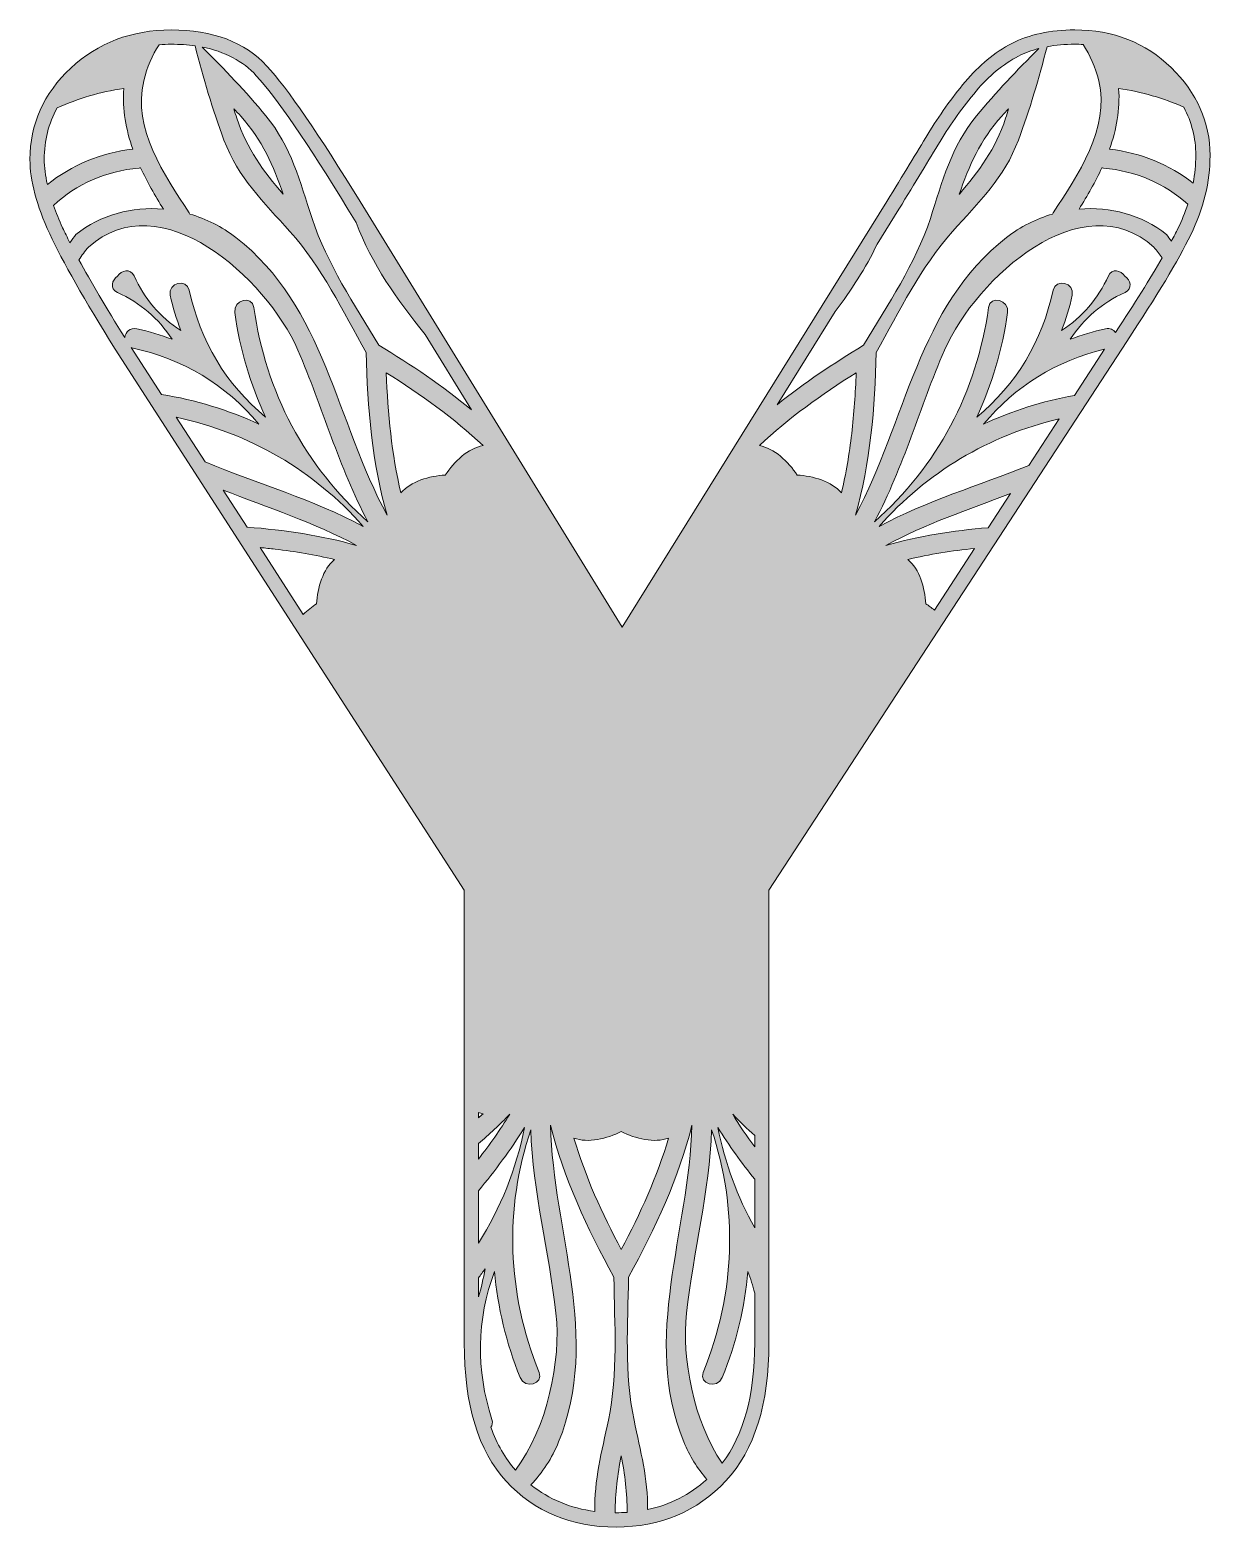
# Model space of a CAD drawing. Extents: x 43 to 2536, y -3058 to -41.
# Drawn here: x 604.9 to 935.1, y -2539.4 to -2120.6 of the extents above; entities that cross this region are included whole.
import ezdxf

# ---------------------------------------------------------------- set-up
doc = ezdxf.new("R2010")
doc.units = 0
doc.header["$MEASUREMENT"] = 0
doc.layers.add('Layer 1', color=7, linetype='Continuous', lineweight=0)

msp = doc.modelspace()

# ---------------------------------------------------------------- hatches: boundary and pattern name
at = {"layer": 'Layer 1', "true_color": 0xed1c24, "transparency": 33554687}
h = msp.add_hatch(color=240, dxfattribs=at)
h.dxf.hatch_style = 2
edge = h.paths.add_edge_path()
edge.add_spline(control_points=[(922.84, -2177.83), (915.95, -2172.31), (907.16, -2169.98), (898.4, -2170.75), (900.76, -2166.96), (902.96, -2163.11), (904.79, -2159.18), (904.93, -2159.2), (905.04, -2159.28), (905.2, -2159.29), (914.27, -2160.03), (922.37, -2163.62), (928.8, -2169.39), (928.06, -2171.66), (927.16, -2173.93), (926.06, -2176.19), (925.52, -2177.3), (924.91, -2178.48), (924.24, -2179.74), (923.8, -2179.09), (923.34, -2178.45), (922.84, -2177.83)], knot_values=[0, 0, 0, 0, 1, 1, 1, 2, 2, 2, 3, 3, 3, 4, 4, 4, 5, 5, 5, 6, 6, 6, 7, 7, 7, 7], degree=3, periodic=0)
edge = h.paths.add_edge_path()
edge.add_spline(control_points=[(908.6, -2205.21), (908.02, -2204.43), (907.06, -2203.92), (905.83, -2204.19), (902.41, -2204.93), (899.14, -2205.95), (895.96, -2207.14), (899.75, -2201.32), (904.87, -2196.97), (911.26, -2194.06), (913.48, -2193.05), (912.83, -2190.52), (911.19, -2189.48), (910.16, -2187.84), (907.62, -2187.19), (906.62, -2189.42), (903.7, -2195.81), (899.35, -2200.92), (893.53, -2204.72), (894.72, -2201.53), (895.74, -2198.26), (896.49, -2194.84), (897.23, -2191.38), (891.9, -2189.96), (891.14, -2193.45), (888.09, -2207.65), (880.87, -2219.76), (869.8, -2228.95), (874.04, -2219.83), (876.98, -2210.01), (878.43, -2199.64), (878.91, -2196.17), (873.59, -2194.73), (873.09, -2198.25), (869.79, -2221.95), (858.7, -2242.77), (841.19, -2258.19), (849.35, -2242.95), (853.82, -2226.14), (860.77, -2210.21), (869.72, -2189.72), (899.5, -2163.34), (919.3, -2181.37), (920.2, -2182.35), (920.98, -2183.36), (921.66, -2184.39), (918.34, -2190.18), (913.97, -2197.15), (908.6, -2205.21)], knot_values=[0, 0, 0, 0, 1, 1, 1, 2, 2, 2, 3, 3, 3, 4, 4, 4, 5, 5, 5, 6, 6, 6, 7, 7, 7, 8, 8, 8, 9, 9, 9, 10, 10, 10, 11, 11, 11, 12, 12, 12, 13, 13, 13, 14, 14, 14, 15, 15, 15, 16, 16, 16, 16], degree=3, periodic=0)
edge = h.paths.add_edge_path()
edge.add_spline(control_points=[(871.72, -2230.87), (880.54, -2220.25), (892.06, -2213.18), (905.53, -2209.93), (905.53, -2209.93), (897.09, -2222.87), (897.09, -2222.87), (888.17, -2224.46), (879.68, -2227.17), (871.72, -2230.87)], knot_values=[0, 0, 0, 0, 1, 1, 1, 2, 2, 2, 3, 3, 3, 3], degree=3, periodic=0)
edge = h.paths.add_edge_path()
edge.add_spline(control_points=[(842.49, -2259.49), (855.79, -2244.38), (873.11, -2234.07), (892.83, -2229.4), (892.83, -2229.4), (884.32, -2242.46), (884.32, -2242.46), (870.26, -2248.05), (855.77, -2252.36), (842.49, -2259.49)], knot_values=[0, 0, 0, 0, 1, 1, 1, 2, 2, 2, 3, 3, 3, 3], degree=3, periodic=0)
edge = h.paths.add_edge_path()
edge.add_spline(control_points=[(844.33, -2264.83), (855.36, -2258.84), (867.46, -2254.8), (879.22, -2250.28), (879.22, -2250.28), (872.98, -2259.85), (872.98, -2259.85), (863.19, -2260.69), (853.51, -2262.2), (844.33, -2264.83)], knot_values=[0, 0, 0, 0, 1, 1, 1, 2, 2, 2, 3, 3, 3, 3], degree=3, periodic=0)
edge = h.paths.add_edge_path()
edge.add_spline(control_points=[(855.55, -2281.14), (855.33, -2276.69), (853.76, -2271.43), (850.53, -2268.74), (856.6, -2267.29), (862.87, -2266.31), (869.2, -2265.65), (869.2, -2265.65), (857.95, -2282.91), (857.95, -2282.91), (857.17, -2282.26), (856.36, -2281.66), (855.55, -2281.14)], knot_values=[0, 0, 0, 0, 1, 1, 1, 2, 2, 2, 3, 3, 3, 4, 4, 4, 4], degree=3, periodic=0)
edge = h.paths.add_edge_path()
edge.add_spline(control_points=[(807.67, -2455.65), (802.83, -2446.99), (799.35, -2437.58), (797.37, -2427.64), (800.49, -2432.69), (804, -2437.46), (807.67, -2442.11), (807.67, -2442.11), (807.67, -2455.65), (807.67, -2455.65)], knot_values=[0, 0, 0, 0, 1, 1, 1, 2, 2, 2, 3, 3, 3, 3], degree=3, periodic=0)
edge = h.paths.add_edge_path()
edge.add_spline(control_points=[(770.34, -2519.44), (771.33, -2524.66), (772.08, -2529.86), (771.99, -2535.26), (770.98, -2535.32), (769.95, -2535.37), (768.91, -2535.37), (768.84, -2535.37), (768.76, -2535.37), (768.69, -2535.37), (768.58, -2529.93), (769.34, -2524.69), (770.34, -2519.44)], knot_values=[0, 0, 0, 0, 1, 1, 1, 2, 2, 2, 3, 3, 3, 4, 4, 4, 4], degree=3, periodic=0)
edge = h.paths.add_edge_path()
edge.add_spline(control_points=[(745.07, -2527.54), (748.3, -2524.13), (750.99, -2520.1), (752.84, -2515.54), (764.73, -2486.37), (751.28, -2456.8), (750.56, -2426.99), (754.19, -2441.6), (760.83, -2455.93), (768.28, -2469.45), (768.47, -2482.88), (769.5, -2496.23), (766.74, -2509.49), (764.91, -2518.33), (762.7, -2526.28), (762.99, -2534.99), (756.12, -2534.1), (750.13, -2531.6), (745.07, -2527.54)], knot_values=[0, 0, 0, 0, 1, 1, 1, 2, 2, 2, 3, 3, 3, 4, 4, 4, 5, 5, 5, 6, 6, 6, 6], degree=3, periodic=0)
edge = h.paths.add_edge_path()
edge.add_spline(control_points=[(734.16, -2509.29), (729.7, -2495.47), (729.9, -2481.36), (734.9, -2467.88), (735.77, -2477.89), (738.15, -2487.87), (742.07, -2497.57), (743.4, -2500.82), (748.73, -2499.4), (747.39, -2496.1), (738.4, -2473.92), (737.59, -2450.36), (745.05, -2428.25), (745.6, -2445.52), (750.14, -2462.32), (752.08, -2479.58), (753.57, -2492.84), (749.68, -2511.64), (740.74, -2523.42), (737.87, -2520.18), (735.58, -2516.19), (733.9, -2511.47), (734.29, -2510.91), (734.44, -2510.17), (734.16, -2509.29)], knot_values=[0, 0, 0, 0, 1, 1, 1, 2, 2, 2, 3, 3, 3, 4, 4, 4, 5, 5, 5, 6, 6, 6, 7, 7, 7, 8, 8, 8, 8], degree=3, periodic=0)
edge = h.paths.add_edge_path()
edge.add_spline(control_points=[(673.53, -2265.86), (679.16, -2266.51), (684.73, -2267.44), (690.14, -2268.74), (686.92, -2271.43), (685.34, -2276.69), (685.13, -2281.14), (683.85, -2281.96), (682.58, -2282.96), (681.42, -2284.09), (681.42, -2284.09), (669.39, -2265.43), (669.39, -2265.43), (670.77, -2265.56), (672.15, -2265.7), (673.53, -2265.86)], knot_values=[0, 0, 0, 0, 1, 1, 1, 2, 2, 2, 3, 3, 3, 4, 4, 4, 5, 5, 5, 5], degree=3, periodic=0)
edge = h.paths.add_edge_path()
edge.add_spline(control_points=[(696.34, -2264.83), (686.53, -2262.02), (676.15, -2260.49), (665.68, -2259.69), (665.68, -2259.69), (658.99, -2249.32), (658.99, -2249.32), (671.51, -2254.25), (684.54, -2258.42), (696.34, -2264.83)], knot_values=[0, 0, 0, 0, 1, 1, 1, 2, 2, 2, 3, 3, 3, 3], degree=3, periodic=0)
edge = h.paths.add_edge_path()
edge.add_spline(control_points=[(698.19, -2259.49), (684.13, -2251.95), (668.74, -2247.56), (653.93, -2241.47), (653.93, -2241.47), (645.85, -2228.95), (645.85, -2228.95), (666.4, -2233.39), (684.44, -2243.87), (698.19, -2259.49)], knot_values=[0, 0, 0, 0, 1, 1, 1, 2, 2, 2, 3, 3, 3, 3], degree=3, periodic=0)
edge = h.paths.add_edge_path()
edge.add_spline(control_points=[(621.37, -2181.37), (641.18, -2163.34), (670.95, -2189.72), (679.9, -2210.21), (686.85, -2226.14), (691.32, -2242.95), (699.49, -2258.19), (681.97, -2242.77), (670.89, -2221.95), (667.59, -2198.25), (667.1, -2194.73), (661.77, -2196.17), (662.24, -2199.64), (663.69, -2210.01), (666.63, -2219.83), (670.87, -2228.95), (659.8, -2219.76), (652.58, -2207.65), (649.53, -2193.45), (648.77, -2189.96), (643.44, -2191.38), (644.19, -2194.84), (644.93, -2198.26), (645.95, -2201.53), (647.14, -2204.72), (641.32, -2200.92), (636.97, -2195.81), (634.06, -2189.42), (633.05, -2187.19), (630.52, -2187.84), (629.48, -2189.48), (627.84, -2190.52), (627.19, -2193.05), (629.42, -2194.06), (635.81, -2196.97), (640.92, -2201.32), (644.72, -2207.14), (641.53, -2205.95), (638.26, -2204.93), (634.84, -2204.19), (632.97, -2203.78), (631.7, -2205.16), (631.48, -2206.63), (626.25, -2198.26), (621.97, -2191), (618.67, -2184.93), (619.43, -2183.71), (620.32, -2182.52), (621.37, -2181.37)], knot_values=[0, 0, 0, 0, 1, 1, 1, 2, 2, 2, 3, 3, 3, 4, 4, 4, 5, 5, 5, 6, 6, 6, 7, 7, 7, 8, 8, 8, 9, 9, 9, 10, 10, 10, 11, 11, 11, 12, 12, 12, 13, 13, 13, 14, 14, 14, 15, 15, 15, 16, 16, 16, 16], degree=3, periodic=0)
edge = h.paths.add_edge_path()
edge.add_spline(control_points=[(635.48, -2159.29), (635.63, -2159.28), (635.74, -2159.2), (635.89, -2159.18), (637.72, -2163.11), (639.92, -2166.96), (642.28, -2170.75), (633.51, -2169.98), (624.72, -2172.31), (617.83, -2177.83), (617.23, -2178.58), (616.67, -2179.36), (616.15, -2180.15), (615.39, -2178.66), (614.7, -2177.26), (614.1, -2175.96), (613.09, -2173.79), (612.25, -2171.71), (611.53, -2169.71), (618.01, -2163.76), (626.24, -2160.04), (635.48, -2159.29)], knot_values=[0, 0, 0, 0, 1, 1, 1, 2, 2, 2, 3, 3, 3, 4, 4, 4, 5, 5, 5, 6, 6, 6, 7, 7, 7, 7], degree=3, periodic=0)
edge = h.paths.add_edge_path()
edge.add_spline(control_points=[(659.22, -2151.43), (663.17, -2161.99), (670.33, -2168.79), (677.64, -2176.98), (686.67, -2187.08), (692.43, -2199.16), (699, -2210.88), (699.31, -2226.26), (700.71, -2241.92), (704.83, -2256.34), (690.63, -2230.19), (687.41, -2197.97), (662.58, -2178.69), (658.64, -2175.63), (654.22, -2173.45), (649.65, -2172.13), (649.6, -2172.01), (649.54, -2171.89), (649.46, -2171.77), (642.66, -2161.32), (633.55, -2148.08), (636.78, -2134.86), (637.7, -2131.09), (639.17, -2127.71), (641.09, -2124.76), (642.19, -2124.68), (643.3, -2124.63), (644.43, -2124.63), (646.8, -2124.63), (649.04, -2124.79), (651.15, -2125.09), (653.46, -2134.01), (656, -2142.83), (659.22, -2151.43)], knot_values=[0, 0, 0, 0, 1, 1, 1, 2, 2, 2, 3, 3, 3, 4, 4, 4, 5, 5, 5, 6, 6, 6, 7, 7, 7, 8, 8, 8, 9, 9, 9, 10, 10, 10, 11, 11, 11, 11], degree=3, periodic=0)
edge = h.paths.add_edge_path()
edge.add_spline(control_points=[(675.79, -2166.57), (675.79, -2166.57), (675.75, -2166.52), (675.75, -2166.52), (670.41, -2160.32), (665.57, -2153.86), (662.8, -2145.35), (662.52, -2144.46), (662.27, -2143.57), (661.99, -2142.68), (662.62, -2143.36), (663.28, -2144.02), (663.9, -2144.71), (669.91, -2151.38), (673.08, -2158.82), (675.79, -2166.57)], knot_values=[0, 0, 0, 0, 1, 1, 1, 2, 2, 2, 3, 3, 3, 4, 4, 4, 5, 5, 5, 5], degree=3, periodic=0)
edge = h.paths.add_edge_path()
edge.add_spline(control_points=[(730.42, -2459.99), (730.42, -2459.99), (730.42, -2445.34), (730.42, -2445.34), (735.03, -2439.66), (739.45, -2433.87), (743.3, -2427.64), (740.98, -2439.27), (736.62, -2450.16), (730.42, -2459.99)], knot_values=[0, 0, 0, 0, 1, 1, 1, 2, 2, 2, 3, 3, 3, 3], degree=3, periodic=0)
edge = h.paths.add_edge_path()
edge.add_spline(control_points=[(730.42, -2469.69), (731.04, -2468.86), (731.66, -2468.02), (732.26, -2467.17), (731.8, -2469.85), (731.19, -2472.45), (730.42, -2474.99), (730.42, -2474.99), (730.42, -2469.69), (730.42, -2469.69)], knot_values=[0, 0, 0, 0, 1, 1, 1, 2, 2, 2, 3, 3, 3, 3], degree=3, periodic=0)
edge = h.paths.add_edge_path()
edge.add_spline(control_points=[(731.68, -2423.78), (731.27, -2424.17), (730.84, -2424.54), (730.42, -2424.93), (730.42, -2424.93), (730.42, -2423.46), (730.42, -2423.46), (730.84, -2423.59), (731.26, -2423.71), (731.68, -2423.78)], knot_values=[0, 0, 0, 0, 1, 1, 1, 2, 2, 2, 3, 3, 3, 3], degree=3, periodic=0)
edge = h.paths.add_edge_path()
edge.add_spline(control_points=[(708.74, -2250.14), (706.15, -2239.32), (705.03, -2227.88), (704.62, -2216.5), (714.26, -2222.55), (723.6, -2229.24), (731.68, -2236.89), (727.55, -2237.61), (723.55, -2241.38), (721.14, -2245.13), (716.69, -2245.34), (711.43, -2246.92), (708.74, -2250.14)], knot_values=[0, 0, 0, 0, 1, 1, 1, 2, 2, 2, 3, 3, 3, 4, 4, 4, 4], degree=3, periodic=0)
edge = h.paths.add_edge_path()
edge.add_spline(control_points=[(730.42, -2432.13), (733.47, -2429.51), (736.4, -2426.78), (739.15, -2423.93), (736.5, -2428.26), (733.54, -2432.4), (730.42, -2436.45), (730.42, -2436.45), (730.42, -2432.13), (730.42, -2432.13)], knot_values=[0, 0, 0, 0, 1, 1, 1, 2, 2, 2, 3, 3, 3, 3], degree=3, periodic=0)
edge = h.paths.add_edge_path()
edge.add_spline(control_points=[(783.58, -2430.58), (780.41, -2441.25), (775.67, -2451.73), (770.34, -2461.78), (765.01, -2451.73), (760.26, -2441.25), (757.09, -2430.58), (761.03, -2432.03), (766.39, -2430.77), (770.34, -2428.74), (774.29, -2430.77), (779.64, -2432.03), (783.58, -2430.58)], knot_values=[0, 0, 0, 0, 1, 1, 1, 2, 2, 2, 3, 3, 3, 4, 4, 4, 4], degree=3, periodic=0)
edge = h.paths.add_edge_path()
edge.add_spline(control_points=[(864.88, -2166.57), (867.6, -2158.82), (870.77, -2151.38), (876.77, -2144.71), (877.4, -2144.02), (878.06, -2143.36), (878.68, -2142.68), (878.4, -2143.57), (878.15, -2144.46), (877.87, -2145.35), (875.1, -2153.86), (870.26, -2160.32), (864.92, -2166.52), (864.92, -2166.52), (864.88, -2166.57), (864.88, -2166.57)], knot_values=[0, 0, 0, 0, 1, 1, 1, 2, 2, 2, 3, 3, 3, 4, 4, 4, 5, 5, 5, 5], degree=3, periodic=0)
edge = h.paths.add_edge_path()
edge.add_spline(control_points=[(834.81, -2233.53), (834.16, -2239.16), (833.23, -2244.73), (831.93, -2250.14), (829.24, -2246.92), (823.98, -2245.34), (819.54, -2245.13), (817.12, -2241.38), (813.12, -2237.61), (809, -2236.89), (817.07, -2229.24), (826.42, -2222.55), (836.06, -2216.5), (835.86, -2222.19), (835.46, -2227.89), (834.81, -2233.53)], knot_values=[0, 0, 0, 0, 1, 1, 1, 2, 2, 2, 3, 3, 3, 4, 4, 4, 5, 5, 5, 5], degree=3, periodic=0)
edge = h.paths.add_edge_path()
edge.add_spline(control_points=[(903.9, -2134.86), (907.12, -2148.08), (898.01, -2161.32), (891.21, -2171.77), (891.13, -2171.89), (891.08, -2172.01), (891.02, -2172.13), (886.45, -2173.45), (882.04, -2175.63), (878.1, -2178.69), (853.27, -2197.97), (850.04, -2230.19), (835.84, -2256.34), (839.97, -2241.92), (841.36, -2226.26), (841.68, -2210.88), (848.24, -2199.16), (854.01, -2187.08), (863.04, -2176.98), (870.34, -2168.79), (877.5, -2161.99), (881.45, -2151.43), (884.64, -2142.9), (887.17, -2134.15), (889.47, -2125.31), (891.86, -2124.87), (894.44, -2124.63), (897.21, -2124.63), (898, -2124.63), (898.77, -2124.66), (899.54, -2124.7), (901.48, -2127.66), (902.97, -2131.06), (903.9, -2134.86)], knot_values=[0, 0, 0, 0, 1, 1, 1, 2, 2, 2, 3, 3, 3, 4, 4, 4, 5, 5, 5, 6, 6, 6, 7, 7, 7, 8, 8, 8, 9, 9, 9, 10, 10, 10, 11, 11, 11, 11], degree=3, periodic=0)
edge = h.paths.add_edge_path()
edge.add_spline(control_points=[(841.93, -2180.54), (841.93, -2180.54), (848.04, -2170.72), (848.04, -2170.72), (852.59, -2163.25), (856.43, -2156.95), (859.53, -2151.84), (862.56, -2146.85), (865.96, -2142.1), (869.61, -2137.73), (873.16, -2133.49), (877.14, -2130.2), (881.45, -2127.96), (883.18, -2127.06), (885.1, -2126.35), (887.17, -2125.81), (881.06, -2131.85), (875.16, -2138.05), (869.72, -2144.66), (862.56, -2153.35), (860.24, -2162.94), (856.81, -2173.37), (852.55, -2186.25), (844.99, -2197.28), (838.11, -2208.83), (829.76, -2213.88), (821.54, -2219.36), (813.97, -2225.45), (813.97, -2225.45), (830.19, -2199.39), (830.19, -2199.39), (834.68, -2193.42), (838.77, -2187.24), (841.93, -2180.54)], knot_values=[0, 0, 0, 0, 1, 1, 1, 2, 2, 2, 3, 3, 3, 4, 4, 4, 5, 5, 5, 6, 6, 6, 7, 7, 7, 8, 8, 8, 9, 9, 9, 10, 10, 10, 11, 11, 11, 11], degree=3, periodic=0)
edge = h.paths.add_edge_path()
edge.add_spline(control_points=[(668.26, -2133.42), (673.89, -2139.58), (682.51, -2152.14), (693.89, -2170.73), (693.89, -2170.73), (696.23, -2174.53), (696.23, -2174.53), (700.48, -2186.13), (707.68, -2196.1), (715.48, -2205.79), (715.48, -2205.79), (728.47, -2226.9), (728.47, -2226.9), (720.43, -2220.23), (711.57, -2214.27), (702.56, -2208.83), (695.68, -2197.28), (688.12, -2186.25), (683.87, -2173.37), (680.43, -2162.94), (678.11, -2153.35), (670.95, -2144.66), (665.4, -2137.91), (659.35, -2131.58), (653.1, -2125.42), (659.44, -2126.65), (664.52, -2129.32), (668.26, -2133.42)], knot_values=[0, 0, 0, 0, 1, 1, 1, 2, 2, 2, 3, 3, 3, 4, 4, 4, 5, 5, 5, 6, 6, 6, 7, 7, 7, 8, 8, 8, 9, 9, 9, 9], degree=3, periodic=0)
edge = h.paths.add_edge_path()
edge.add_spline(control_points=[(608.95, -2156.83), (608.95, -2151.55), (610.15, -2146.78), (612.58, -2142.43), (618.36, -2139.79), (624.59, -2137.95), (631.19, -2136.99), (630.74, -2142.88), (631.8, -2148.52), (633.75, -2153.96), (624.74, -2155.01), (616.55, -2158.44), (609.82, -2163.88), (609.25, -2161.35), (608.95, -2159), (608.95, -2156.83)], knot_values=[0, 0, 0, 0, 1, 1, 1, 2, 2, 2, 3, 3, 3, 4, 4, 4, 5, 5, 5, 5], degree=3, periodic=0)
edge = h.paths.add_edge_path()
edge.add_spline(control_points=[(633.29, -2209.48), (633.35, -2209.49), (633.39, -2209.52), (633.45, -2209.53), (647.65, -2212.58), (659.76, -2219.8), (668.95, -2230.87), (660.45, -2226.92), (651.33, -2224.11), (641.74, -2222.58), (641.74, -2222.58), (633.29, -2209.48), (633.29, -2209.48)], knot_values=[0, 0, 0, 0, 1, 1, 1, 2, 2, 2, 3, 3, 3, 4, 4, 4, 4], degree=3, periodic=0)
edge = h.paths.add_edge_path()
edge.add_spline(control_points=[(777.7, -2534.48), (777.89, -2525.96), (775.73, -2518.15), (773.93, -2509.49), (771.17, -2496.23), (772.21, -2482.88), (772.39, -2469.45), (779.84, -2455.93), (786.48, -2441.6), (790.12, -2426.99), (789.39, -2456.8), (775.94, -2486.37), (787.84, -2515.54), (789.43, -2519.47), (791.64, -2522.99), (794.29, -2526.07), (789.54, -2530.34), (783.99, -2533.15), (777.7, -2534.48)], knot_values=[0, 0, 0, 0, 1, 1, 1, 2, 2, 2, 3, 3, 3, 4, 4, 4, 5, 5, 5, 6, 6, 6, 6], degree=3, periodic=0)
edge = h.paths.add_edge_path()
edge.add_spline(control_points=[(807.67, -2487.85), (807.67, -2502.43), (804.6, -2513.72), (798.56, -2521.5), (790.6, -2509.68), (787.18, -2492.15), (788.59, -2479.58), (790.53, -2462.32), (795.08, -2445.52), (795.62, -2428.25), (803.08, -2450.36), (802.28, -2473.92), (793.29, -2496.1), (791.95, -2499.4), (797.28, -2500.82), (798.6, -2497.57), (802.53, -2487.87), (804.9, -2477.89), (805.78, -2467.88), (806.52, -2469.88), (807.14, -2471.89), (807.67, -2473.91), (807.67, -2473.91), (807.67, -2487.85), (807.67, -2487.85)], knot_values=[0, 0, 0, 0, 1, 1, 1, 2, 2, 2, 3, 3, 3, 4, 4, 4, 5, 5, 5, 6, 6, 6, 7, 7, 7, 8, 8, 8, 8], degree=3, periodic=0)
edge = h.paths.add_edge_path()
edge.add_spline(control_points=[(807.67, -2433.02), (805.5, -2430.07), (803.43, -2427.05), (801.52, -2423.93), (803.49, -2425.97), (805.54, -2427.94), (807.67, -2429.86), (807.67, -2429.86), (807.67, -2433.02), (807.67, -2433.02)], knot_values=[0, 0, 0, 0, 1, 1, 1, 2, 2, 2, 3, 3, 3, 3], degree=3, periodic=0)
edge = h.paths.add_edge_path()
edge.add_spline(control_points=[(930.33, -2163.46), (923.7, -2158.26), (915.7, -2154.99), (906.92, -2153.96), (908.87, -2148.52), (909.93, -2142.88), (909.48, -2136.99), (915.94, -2137.93), (922.04, -2139.7), (927.71, -2142.25), (929.94, -2146.4), (931.05, -2150.86), (931.05, -2155.73), (931.05, -2158.29), (930.81, -2160.87), (930.33, -2163.46)], knot_values=[0, 0, 0, 0, 1, 1, 1, 2, 2, 2, 3, 3, 3, 4, 4, 4, 5, 5, 5, 5], degree=3, periodic=0)
edge = h.paths.add_edge_path()
edge.add_spline(control_points=[(924.19, -2131.18), (916.99, -2124.18), (907.92, -2120.63), (897.21, -2120.63), (890.36, -2120.63), (884.43, -2121.9), (879.6, -2124.41), (874.83, -2126.9), (870.43, -2130.51), (866.54, -2135.16), (862.76, -2139.69), (859.25, -2144.6), (856.11, -2149.77), (853.01, -2154.88), (849.18, -2161.17), (844.63, -2168.63), (844.63, -2168.63), (770.56, -2287.63), (770.56, -2287.63), (770.56, -2287.63), (697.3, -2168.64), (697.3, -2168.64), (685.79, -2149.83), (677.01, -2137.07), (671.21, -2130.72), (665.1, -2124.02), (656.09, -2120.63), (644.43, -2120.63), (633.38, -2120.63), (623.95, -2124.22), (616.39, -2131.29), (608.8, -2138.4), (604.95, -2146.99), (604.95, -2156.83), (604.95, -2162.75), (606.81, -2169.75), (610.47, -2177.64), (614.05, -2185.35), (620.21, -2196.2), (628.8, -2209.89), (628.8, -2209.89), (726.42, -2361.23), (726.42, -2361.23), (726.42, -2361.23), (726.42, -2487.85), (726.42, -2487.85), (726.42, -2505.08), (730.37, -2518.1), (738.16, -2526.55), (746, -2535.06), (756.35, -2539.37), (768.91, -2539.37), (781.28, -2539.37), (791.62, -2535.01), (799.64, -2526.42), (807.62, -2517.87), (811.67, -2504.89), (811.67, -2487.85), (811.67, -2487.85), (811.67, -2361.23), (811.67, -2361.23), (811.67, -2361.23), (911.74, -2207.73), (911.74, -2207.73), (920.14, -2195.12), (926.17, -2185.1), (929.65, -2177.95), (933.24, -2170.59), (935.05, -2163.11), (935.05, -2155.73), (935.05, -2146.46), (931.4, -2138.2), (924.19, -2131.18)], knot_values=[0, 0, 0, 0, 1, 1, 1, 2, 2, 2, 3, 3, 3, 4, 4, 4, 5, 5, 5, 6, 6, 6, 7, 7, 7, 8, 8, 8, 9, 9, 9, 10, 10, 10, 11, 11, 11, 12, 12, 12, 13, 13, 13, 14, 14, 14, 15, 15, 15, 16, 16, 16, 17, 17, 17, 18, 18, 18, 19, 19, 19, 20, 20, 20, 21, 21, 21, 22, 22, 22, 23, 23, 23, 24, 24, 24, 24], degree=3, periodic=0)

# ---------------------------------------------------------------- linework, layer by layer
at = {"layer": 'Layer 1'}
for points, knots in [([(924.19, -2131.18), (916.99, -2124.18), (907.92, -2120.63), (897.21, -2120.63), (890.36, -2120.63), (884.43, -2121.9), (879.6, -2124.41), (874.83, -2126.9), (870.43, -2130.51), (866.54, -2135.16), (862.76, -2139.69), (859.25, -2144.6), (856.11, -2149.77), (853.01, -2154.88), (849.18, -2161.17), (844.63, -2168.63), (844.63, -2168.63), (770.56, -2287.63), (770.56, -2287.63), (770.56, -2287.63), (697.3, -2168.64), (697.3, -2168.64), (685.79, -2149.83), (677.01, -2137.07), (671.21, -2130.72), (665.1, -2124.02), (656.09, -2120.63), (644.43, -2120.63), (633.38, -2120.63), (623.95, -2124.22), (616.39, -2131.29), (608.8, -2138.4), (604.95, -2146.99), (604.95, -2156.83), (604.95, -2162.75), (606.81, -2169.75), (610.47, -2177.64), (614.05, -2185.35), (620.21, -2196.2), (628.8, -2209.89), (628.8, -2209.89), (726.42, -2361.23), (726.42, -2361.23), (726.42, -2361.23), (726.42, -2487.85), (726.42, -2487.85), (726.42, -2505.08), (730.37, -2518.1), (738.16, -2526.55), (746, -2535.06), (756.35, -2539.37), (768.91, -2539.37), (781.28, -2539.37), (791.62, -2535.01), (799.64, -2526.42), (807.62, -2517.87), (811.67, -2504.89), (811.67, -2487.85), (811.67, -2487.85), (811.67, -2361.23), (811.67, -2361.23), (811.67, -2361.23), (911.74, -2207.73), (911.74, -2207.73), (920.14, -2195.12), (926.17, -2185.1), (929.65, -2177.95), (933.24, -2170.59), (935.05, -2163.11), (935.05, -2155.73), (935.05, -2146.46), (931.4, -2138.2), (924.19, -2131.18)], [0, 0, 0, 0, 1, 1, 1, 2, 2, 2, 3, 3, 3, 4, 4, 4, 5, 5, 5, 6, 6, 6, 7, 7, 7, 8, 8, 8, 9, 9, 9, 10, 10, 10, 11, 11, 11, 12, 12, 12, 13, 13, 13, 14, 14, 14, 15, 15, 15, 16, 16, 16, 17, 17, 17, 18, 18, 18, 19, 19, 19, 20, 20, 20, 21, 21, 21, 22, 22, 22, 23, 23, 23, 24, 24, 24, 24]), ([(659.22, -2151.43), (663.17, -2161.99), (670.33, -2168.79), (677.64, -2176.98), (686.67, -2187.08), (692.43, -2199.16), (699, -2210.88), (699.31, -2226.26), (700.71, -2241.92), (704.83, -2256.34), (690.63, -2230.19), (687.41, -2197.97), (662.58, -2178.69), (658.64, -2175.63), (654.22, -2173.45), (649.65, -2172.13), (649.6, -2172.01), (649.54, -2171.89), (649.46, -2171.77), (642.66, -2161.32), (633.55, -2148.08), (636.78, -2134.86), (637.7, -2131.09), (639.17, -2127.71), (641.09, -2124.76), (642.19, -2124.68), (643.3, -2124.63), (644.43, -2124.63), (646.8, -2124.63), (649.04, -2124.79), (651.15, -2125.09), (653.46, -2134.01), (656, -2142.83), (659.22, -2151.43)], [0, 0, 0, 0, 1, 1, 1, 2, 2, 2, 3, 3, 3, 4, 4, 4, 5, 5, 5, 6, 6, 6, 7, 7, 7, 8, 8, 8, 9, 9, 9, 10, 10, 10, 11, 11, 11, 11]), ([(668.26, -2133.42), (673.89, -2139.58), (682.51, -2152.14), (693.89, -2170.73), (693.89, -2170.73), (696.23, -2174.53), (696.23, -2174.53), (700.48, -2186.13), (707.68, -2196.1), (715.48, -2205.79), (715.48, -2205.79), (728.47, -2226.9), (728.47, -2226.9), (720.43, -2220.23), (711.57, -2214.27), (702.56, -2208.83), (695.68, -2197.28), (688.12, -2186.25), (683.87, -2173.37), (680.43, -2162.94), (678.11, -2153.35), (670.95, -2144.66), (665.4, -2137.91), (659.35, -2131.58), (653.1, -2125.42), (659.44, -2126.65), (664.52, -2129.32), (668.26, -2133.42)], [0, 0, 0, 0, 1, 1, 1, 2, 2, 2, 3, 3, 3, 4, 4, 4, 5, 5, 5, 6, 6, 6, 7, 7, 7, 8, 8, 8, 9, 9, 9, 9]), ([(841.93, -2180.54), (841.93, -2180.54), (848.04, -2170.72), (848.04, -2170.72), (852.59, -2163.25), (856.43, -2156.95), (859.53, -2151.84), (862.56, -2146.85), (865.96, -2142.1), (869.61, -2137.73), (873.16, -2133.49), (877.14, -2130.2), (881.45, -2127.96), (883.18, -2127.06), (885.1, -2126.35), (887.17, -2125.81), (881.06, -2131.85), (875.16, -2138.05), (869.72, -2144.66), (862.56, -2153.35), (860.24, -2162.94), (856.81, -2173.37), (852.55, -2186.25), (844.99, -2197.28), (838.11, -2208.83), (829.76, -2213.88), (821.54, -2219.36), (813.97, -2225.45), (813.97, -2225.45), (830.19, -2199.39), (830.19, -2199.39), (834.68, -2193.42), (838.77, -2187.24), (841.93, -2180.54)], [0, 0, 0, 0, 1, 1, 1, 2, 2, 2, 3, 3, 3, 4, 4, 4, 5, 5, 5, 6, 6, 6, 7, 7, 7, 8, 8, 8, 9, 9, 9, 10, 10, 10, 11, 11, 11, 11]), ([(903.9, -2134.86), (907.12, -2148.08), (898.01, -2161.32), (891.21, -2171.77), (891.13, -2171.89), (891.08, -2172.01), (891.02, -2172.13), (886.45, -2173.45), (882.04, -2175.63), (878.1, -2178.69), (853.27, -2197.97), (850.04, -2230.19), (835.84, -2256.34), (839.97, -2241.92), (841.36, -2226.26), (841.68, -2210.88), (848.24, -2199.16), (854.01, -2187.08), (863.04, -2176.98), (870.34, -2168.79), (877.5, -2161.99), (881.45, -2151.43), (884.64, -2142.9), (887.17, -2134.15), (889.47, -2125.31), (891.86, -2124.87), (894.44, -2124.63), (897.21, -2124.63), (898, -2124.63), (898.77, -2124.66), (899.54, -2124.7), (901.48, -2127.66), (902.97, -2131.06), (903.9, -2134.86)], [0, 0, 0, 0, 1, 1, 1, 2, 2, 2, 3, 3, 3, 4, 4, 4, 5, 5, 5, 6, 6, 6, 7, 7, 7, 8, 8, 8, 9, 9, 9, 10, 10, 10, 11, 11, 11, 11]), ([(608.95, -2156.83), (608.95, -2151.55), (610.15, -2146.78), (612.58, -2142.43), (618.36, -2139.79), (624.59, -2137.95), (631.19, -2136.99), (630.74, -2142.88), (631.8, -2148.52), (633.75, -2153.96), (624.74, -2155.01), (616.55, -2158.44), (609.82, -2163.88), (609.25, -2161.35), (608.95, -2159), (608.95, -2156.83)], [0, 0, 0, 0, 1, 1, 1, 2, 2, 2, 3, 3, 3, 4, 4, 4, 5, 5, 5, 5]), ([(930.33, -2163.46), (923.7, -2158.26), (915.7, -2154.99), (906.92, -2153.96), (908.87, -2148.52), (909.93, -2142.88), (909.48, -2136.99), (915.94, -2137.93), (922.04, -2139.7), (927.71, -2142.25), (929.94, -2146.4), (931.05, -2150.86), (931.05, -2155.73), (931.05, -2158.29), (930.81, -2160.87), (930.33, -2163.46)], [0, 0, 0, 0, 1, 1, 1, 2, 2, 2, 3, 3, 3, 4, 4, 4, 5, 5, 5, 5]), ([(675.79, -2166.57), (675.79, -2166.57), (675.75, -2166.52), (675.75, -2166.52), (670.41, -2160.32), (665.57, -2153.86), (662.8, -2145.35), (662.52, -2144.46), (662.27, -2143.57), (661.99, -2142.68), (662.62, -2143.36), (663.28, -2144.02), (663.9, -2144.71), (669.91, -2151.38), (673.08, -2158.82), (675.79, -2166.57)], [0, 0, 0, 0, 1, 1, 1, 2, 2, 2, 3, 3, 3, 4, 4, 4, 5, 5, 5, 5]), ([(864.88, -2166.57), (867.6, -2158.82), (870.77, -2151.38), (876.77, -2144.71), (877.4, -2144.02), (878.06, -2143.36), (878.68, -2142.68), (878.4, -2143.57), (878.15, -2144.46), (877.87, -2145.35), (875.1, -2153.86), (870.26, -2160.32), (864.92, -2166.52), (864.92, -2166.52), (864.88, -2166.57), (864.88, -2166.57)], [0, 0, 0, 0, 1, 1, 1, 2, 2, 2, 3, 3, 3, 4, 4, 4, 5, 5, 5, 5]), ([(635.48, -2159.29), (635.63, -2159.28), (635.74, -2159.2), (635.89, -2159.18), (637.72, -2163.11), (639.92, -2166.96), (642.28, -2170.75), (633.51, -2169.98), (624.72, -2172.31), (617.83, -2177.83), (617.23, -2178.58), (616.67, -2179.36), (616.15, -2180.15), (615.39, -2178.66), (614.7, -2177.26), (614.1, -2175.96), (613.09, -2173.79), (612.25, -2171.71), (611.53, -2169.71), (618.01, -2163.76), (626.24, -2160.04), (635.48, -2159.29)], [0, 0, 0, 0, 1, 1, 1, 2, 2, 2, 3, 3, 3, 4, 4, 4, 5, 5, 5, 6, 6, 6, 7, 7, 7, 7]), ([(922.84, -2177.83), (915.95, -2172.31), (907.16, -2169.98), (898.4, -2170.75), (900.76, -2166.96), (902.96, -2163.11), (904.79, -2159.18), (904.93, -2159.2), (905.04, -2159.28), (905.2, -2159.29), (914.27, -2160.03), (922.37, -2163.62), (928.8, -2169.39), (928.06, -2171.66), (927.16, -2173.93), (926.06, -2176.19), (925.52, -2177.3), (924.91, -2178.48), (924.24, -2179.74), (923.8, -2179.09), (923.34, -2178.45), (922.84, -2177.83)], [0, 0, 0, 0, 1, 1, 1, 2, 2, 2, 3, 3, 3, 4, 4, 4, 5, 5, 5, 6, 6, 6, 7, 7, 7, 7]), ([(621.37, -2181.37), (641.18, -2163.34), (670.95, -2189.72), (679.9, -2210.21), (686.85, -2226.14), (691.32, -2242.95), (699.49, -2258.19), (681.97, -2242.77), (670.89, -2221.95), (667.59, -2198.25), (667.1, -2194.73), (661.77, -2196.17), (662.24, -2199.64), (663.69, -2210.01), (666.63, -2219.83), (670.87, -2228.95), (659.8, -2219.76), (652.58, -2207.65), (649.53, -2193.45), (648.77, -2189.96), (643.44, -2191.38), (644.19, -2194.84), (644.93, -2198.26), (645.95, -2201.53), (647.14, -2204.72), (641.32, -2200.92), (636.97, -2195.81), (634.06, -2189.42), (633.05, -2187.19), (630.52, -2187.84), (629.48, -2189.48), (627.84, -2190.52), (627.19, -2193.05), (629.42, -2194.06), (635.81, -2196.97), (640.92, -2201.32), (644.72, -2207.14), (641.53, -2205.95), (638.26, -2204.93), (634.84, -2204.19), (632.97, -2203.78), (631.7, -2205.16), (631.48, -2206.63), (626.25, -2198.26), (621.97, -2191), (618.67, -2184.93), (619.43, -2183.71), (620.32, -2182.52), (621.37, -2181.37)], [0, 0, 0, 0, 1, 1, 1, 2, 2, 2, 3, 3, 3, 4, 4, 4, 5, 5, 5, 6, 6, 6, 7, 7, 7, 8, 8, 8, 9, 9, 9, 10, 10, 10, 11, 11, 11, 12, 12, 12, 13, 13, 13, 14, 14, 14, 15, 15, 15, 16, 16, 16, 16]), ([(908.6, -2205.21), (908.02, -2204.43), (907.06, -2203.92), (905.83, -2204.19), (902.41, -2204.93), (899.14, -2205.95), (895.96, -2207.14), (899.75, -2201.32), (904.87, -2196.97), (911.26, -2194.06), (913.48, -2193.05), (912.83, -2190.52), (911.19, -2189.48), (910.16, -2187.84), (907.62, -2187.19), (906.62, -2189.42), (903.7, -2195.81), (899.35, -2200.92), (893.53, -2204.72), (894.72, -2201.53), (895.74, -2198.26), (896.49, -2194.84), (897.23, -2191.38), (891.9, -2189.96), (891.14, -2193.45), (888.09, -2207.65), (880.87, -2219.76), (869.8, -2228.95), (874.04, -2219.83), (876.98, -2210.01), (878.43, -2199.64), (878.91, -2196.17), (873.59, -2194.73), (873.09, -2198.25), (869.79, -2221.95), (858.7, -2242.77), (841.19, -2258.19), (849.35, -2242.95), (853.82, -2226.14), (860.77, -2210.21), (869.72, -2189.72), (899.5, -2163.34), (919.3, -2181.37), (920.2, -2182.35), (920.98, -2183.36), (921.66, -2184.39), (918.34, -2190.18), (913.97, -2197.15), (908.6, -2205.21)], [0, 0, 0, 0, 1, 1, 1, 2, 2, 2, 3, 3, 3, 4, 4, 4, 5, 5, 5, 6, 6, 6, 7, 7, 7, 8, 8, 8, 9, 9, 9, 10, 10, 10, 11, 11, 11, 12, 12, 12, 13, 13, 13, 14, 14, 14, 15, 15, 15, 16, 16, 16, 16]), ([(633.29, -2209.48), (633.35, -2209.49), (633.39, -2209.52), (633.45, -2209.53), (647.65, -2212.58), (659.76, -2219.8), (668.95, -2230.87), (660.45, -2226.92), (651.33, -2224.11), (641.74, -2222.58), (641.74, -2222.58), (633.29, -2209.48), (633.29, -2209.48)], [0, 0, 0, 0, 1, 1, 1, 2, 2, 2, 3, 3, 3, 4, 4, 4, 4]), ([(871.72, -2230.87), (880.54, -2220.25), (892.06, -2213.18), (905.53, -2209.93), (905.53, -2209.93), (897.09, -2222.87), (897.09, -2222.87), (888.17, -2224.46), (879.68, -2227.17), (871.72, -2230.87)], [0, 0, 0, 0, 1, 1, 1, 2, 2, 2, 3, 3, 3, 3]), ([(708.74, -2250.14), (706.15, -2239.32), (705.03, -2227.88), (704.62, -2216.5), (714.26, -2222.55), (723.6, -2229.24), (731.68, -2236.89), (727.55, -2237.61), (723.55, -2241.38), (721.14, -2245.13), (716.69, -2245.34), (711.43, -2246.92), (708.74, -2250.14)], [0, 0, 0, 0, 1, 1, 1, 2, 2, 2, 3, 3, 3, 4, 4, 4, 4]), ([(834.81, -2233.53), (834.16, -2239.16), (833.23, -2244.73), (831.93, -2250.14), (829.24, -2246.92), (823.98, -2245.34), (819.54, -2245.13), (817.12, -2241.38), (813.12, -2237.61), (809, -2236.89), (817.07, -2229.24), (826.42, -2222.55), (836.06, -2216.5), (835.86, -2222.19), (835.46, -2227.89), (834.81, -2233.53)], [0, 0, 0, 0, 1, 1, 1, 2, 2, 2, 3, 3, 3, 4, 4, 4, 5, 5, 5, 5]), ([(698.19, -2259.49), (684.13, -2251.95), (668.74, -2247.56), (653.93, -2241.47), (653.93, -2241.47), (645.85, -2228.95), (645.85, -2228.95), (666.4, -2233.39), (684.44, -2243.87), (698.19, -2259.49)], [0, 0, 0, 0, 1, 1, 1, 2, 2, 2, 3, 3, 3, 3]), ([(842.49, -2259.49), (855.79, -2244.38), (873.11, -2234.07), (892.83, -2229.4), (892.83, -2229.4), (884.32, -2242.46), (884.32, -2242.46), (870.26, -2248.05), (855.77, -2252.36), (842.49, -2259.49)], [0, 0, 0, 0, 1, 1, 1, 2, 2, 2, 3, 3, 3, 3]), ([(696.34, -2264.83), (686.53, -2262.02), (676.15, -2260.49), (665.68, -2259.69), (665.68, -2259.69), (658.99, -2249.32), (658.99, -2249.32), (671.51, -2254.25), (684.54, -2258.42), (696.34, -2264.83)], [0, 0, 0, 0, 1, 1, 1, 2, 2, 2, 3, 3, 3, 3]), ([(844.33, -2264.83), (855.36, -2258.84), (867.46, -2254.8), (879.22, -2250.28), (879.22, -2250.28), (872.98, -2259.85), (872.98, -2259.85), (863.19, -2260.69), (853.51, -2262.2), (844.33, -2264.83)], [0, 0, 0, 0, 1, 1, 1, 2, 2, 2, 3, 3, 3, 3]), ([(673.53, -2265.86), (679.16, -2266.51), (684.73, -2267.44), (690.14, -2268.74), (686.92, -2271.43), (685.34, -2276.69), (685.13, -2281.14), (683.85, -2281.96), (682.58, -2282.96), (681.42, -2284.09), (681.42, -2284.09), (669.39, -2265.43), (669.39, -2265.43), (670.77, -2265.56), (672.15, -2265.7), (673.53, -2265.86)], [0, 0, 0, 0, 1, 1, 1, 2, 2, 2, 3, 3, 3, 4, 4, 4, 5, 5, 5, 5]), ([(855.55, -2281.14), (855.33, -2276.69), (853.76, -2271.43), (850.53, -2268.74), (856.6, -2267.29), (862.87, -2266.31), (869.2, -2265.65), (869.2, -2265.65), (857.95, -2282.91), (857.95, -2282.91), (857.17, -2282.26), (856.36, -2281.66), (855.55, -2281.14)], [0, 0, 0, 0, 1, 1, 1, 2, 2, 2, 3, 3, 3, 4, 4, 4, 4]), ([(731.68, -2423.78), (731.27, -2424.17), (730.84, -2424.54), (730.42, -2424.93), (730.42, -2424.93), (730.42, -2423.46), (730.42, -2423.46), (730.84, -2423.59), (731.26, -2423.71), (731.68, -2423.78)], [0, 0, 0, 0, 1, 1, 1, 2, 2, 2, 3, 3, 3, 3]), ([(730.42, -2432.13), (733.47, -2429.51), (736.4, -2426.78), (739.15, -2423.93), (736.5, -2428.26), (733.54, -2432.4), (730.42, -2436.45), (730.42, -2436.45), (730.42, -2432.13), (730.42, -2432.13)], [0, 0, 0, 0, 1, 1, 1, 2, 2, 2, 3, 3, 3, 3]), ([(807.67, -2433.02), (805.5, -2430.07), (803.43, -2427.05), (801.52, -2423.93), (803.49, -2425.97), (805.54, -2427.94), (807.67, -2429.86), (807.67, -2429.86), (807.67, -2433.02), (807.67, -2433.02)], [0, 0, 0, 0, 1, 1, 1, 2, 2, 2, 3, 3, 3, 3]), ([(734.16, -2509.29), (729.7, -2495.47), (729.9, -2481.36), (734.9, -2467.88), (735.77, -2477.89), (738.15, -2487.87), (742.07, -2497.57), (743.4, -2500.82), (748.73, -2499.4), (747.39, -2496.1), (738.4, -2473.92), (737.59, -2450.36), (745.05, -2428.25), (745.6, -2445.52), (750.14, -2462.32), (752.08, -2479.58), (753.57, -2492.84), (749.68, -2511.64), (740.74, -2523.42), (737.87, -2520.18), (735.58, -2516.19), (733.9, -2511.47), (734.29, -2510.91), (734.44, -2510.17), (734.16, -2509.29)], [0, 0, 0, 0, 1, 1, 1, 2, 2, 2, 3, 3, 3, 4, 4, 4, 5, 5, 5, 6, 6, 6, 7, 7, 7, 8, 8, 8, 8]), ([(730.42, -2459.99), (730.42, -2459.99), (730.42, -2445.34), (730.42, -2445.34), (735.03, -2439.66), (739.45, -2433.87), (743.3, -2427.64), (740.98, -2439.27), (736.62, -2450.16), (730.42, -2459.99)], [0, 0, 0, 0, 1, 1, 1, 2, 2, 2, 3, 3, 3, 3]), ([(745.07, -2527.54), (748.3, -2524.13), (750.99, -2520.1), (752.84, -2515.54), (764.73, -2486.37), (751.28, -2456.8), (750.56, -2426.99), (754.19, -2441.6), (760.83, -2455.93), (768.28, -2469.45), (768.47, -2482.88), (769.5, -2496.23), (766.74, -2509.49), (764.91, -2518.33), (762.7, -2526.28), (762.99, -2534.99), (756.12, -2534.1), (750.13, -2531.6), (745.07, -2527.54)], [0, 0, 0, 0, 1, 1, 1, 2, 2, 2, 3, 3, 3, 4, 4, 4, 5, 5, 5, 6, 6, 6, 6]), ([(777.7, -2534.48), (777.89, -2525.96), (775.73, -2518.15), (773.93, -2509.49), (771.17, -2496.23), (772.21, -2482.88), (772.39, -2469.45), (779.84, -2455.93), (786.48, -2441.6), (790.12, -2426.99), (789.39, -2456.8), (775.94, -2486.37), (787.84, -2515.54), (789.43, -2519.47), (791.64, -2522.99), (794.29, -2526.07), (789.54, -2530.34), (783.99, -2533.15), (777.7, -2534.48)], [0, 0, 0, 0, 1, 1, 1, 2, 2, 2, 3, 3, 3, 4, 4, 4, 5, 5, 5, 6, 6, 6, 6]), ([(807.67, -2487.85), (807.67, -2502.43), (804.6, -2513.72), (798.56, -2521.5), (790.6, -2509.68), (787.18, -2492.15), (788.59, -2479.58), (790.53, -2462.32), (795.08, -2445.52), (795.62, -2428.25), (803.08, -2450.36), (802.28, -2473.92), (793.29, -2496.1), (791.95, -2499.4), (797.28, -2500.82), (798.6, -2497.57), (802.53, -2487.87), (804.9, -2477.89), (805.78, -2467.88), (806.52, -2469.88), (807.14, -2471.89), (807.67, -2473.91), (807.67, -2473.91), (807.67, -2487.85), (807.67, -2487.85)], [0, 0, 0, 0, 1, 1, 1, 2, 2, 2, 3, 3, 3, 4, 4, 4, 5, 5, 5, 6, 6, 6, 7, 7, 7, 8, 8, 8, 8]), ([(807.67, -2455.65), (802.83, -2446.99), (799.35, -2437.58), (797.37, -2427.64), (800.49, -2432.69), (804, -2437.46), (807.67, -2442.11), (807.67, -2442.11), (807.67, -2455.65), (807.67, -2455.65)], [0, 0, 0, 0, 1, 1, 1, 2, 2, 2, 3, 3, 3, 3]), ([(783.58, -2430.58), (780.41, -2441.25), (775.67, -2451.73), (770.34, -2461.78), (765.01, -2451.73), (760.26, -2441.25), (757.09, -2430.58), (761.03, -2432.03), (766.39, -2430.77), (770.34, -2428.74), (774.29, -2430.77), (779.64, -2432.03), (783.58, -2430.58)], [0, 0, 0, 0, 1, 1, 1, 2, 2, 2, 3, 3, 3, 4, 4, 4, 4]), ([(730.42, -2469.69), (731.04, -2468.86), (731.66, -2468.02), (732.26, -2467.17), (731.8, -2469.85), (731.19, -2472.45), (730.42, -2474.99), (730.42, -2474.99), (730.42, -2469.69), (730.42, -2469.69)], [0, 0, 0, 0, 1, 1, 1, 2, 2, 2, 3, 3, 3, 3]), ([(770.34, -2519.44), (771.33, -2524.66), (772.08, -2529.86), (771.99, -2535.26), (770.98, -2535.32), (769.95, -2535.37), (768.91, -2535.37), (768.84, -2535.37), (768.76, -2535.37), (768.69, -2535.37), (768.58, -2529.93), (769.34, -2524.69), (770.34, -2519.44)], [0, 0, 0, 0, 1, 1, 1, 2, 2, 2, 3, 3, 3, 4, 4, 4, 4])]:
    msp.add_open_spline(points, degree=3, knots=knots, dxfattribs=at)

doc.saveas('drawing.dxf')
